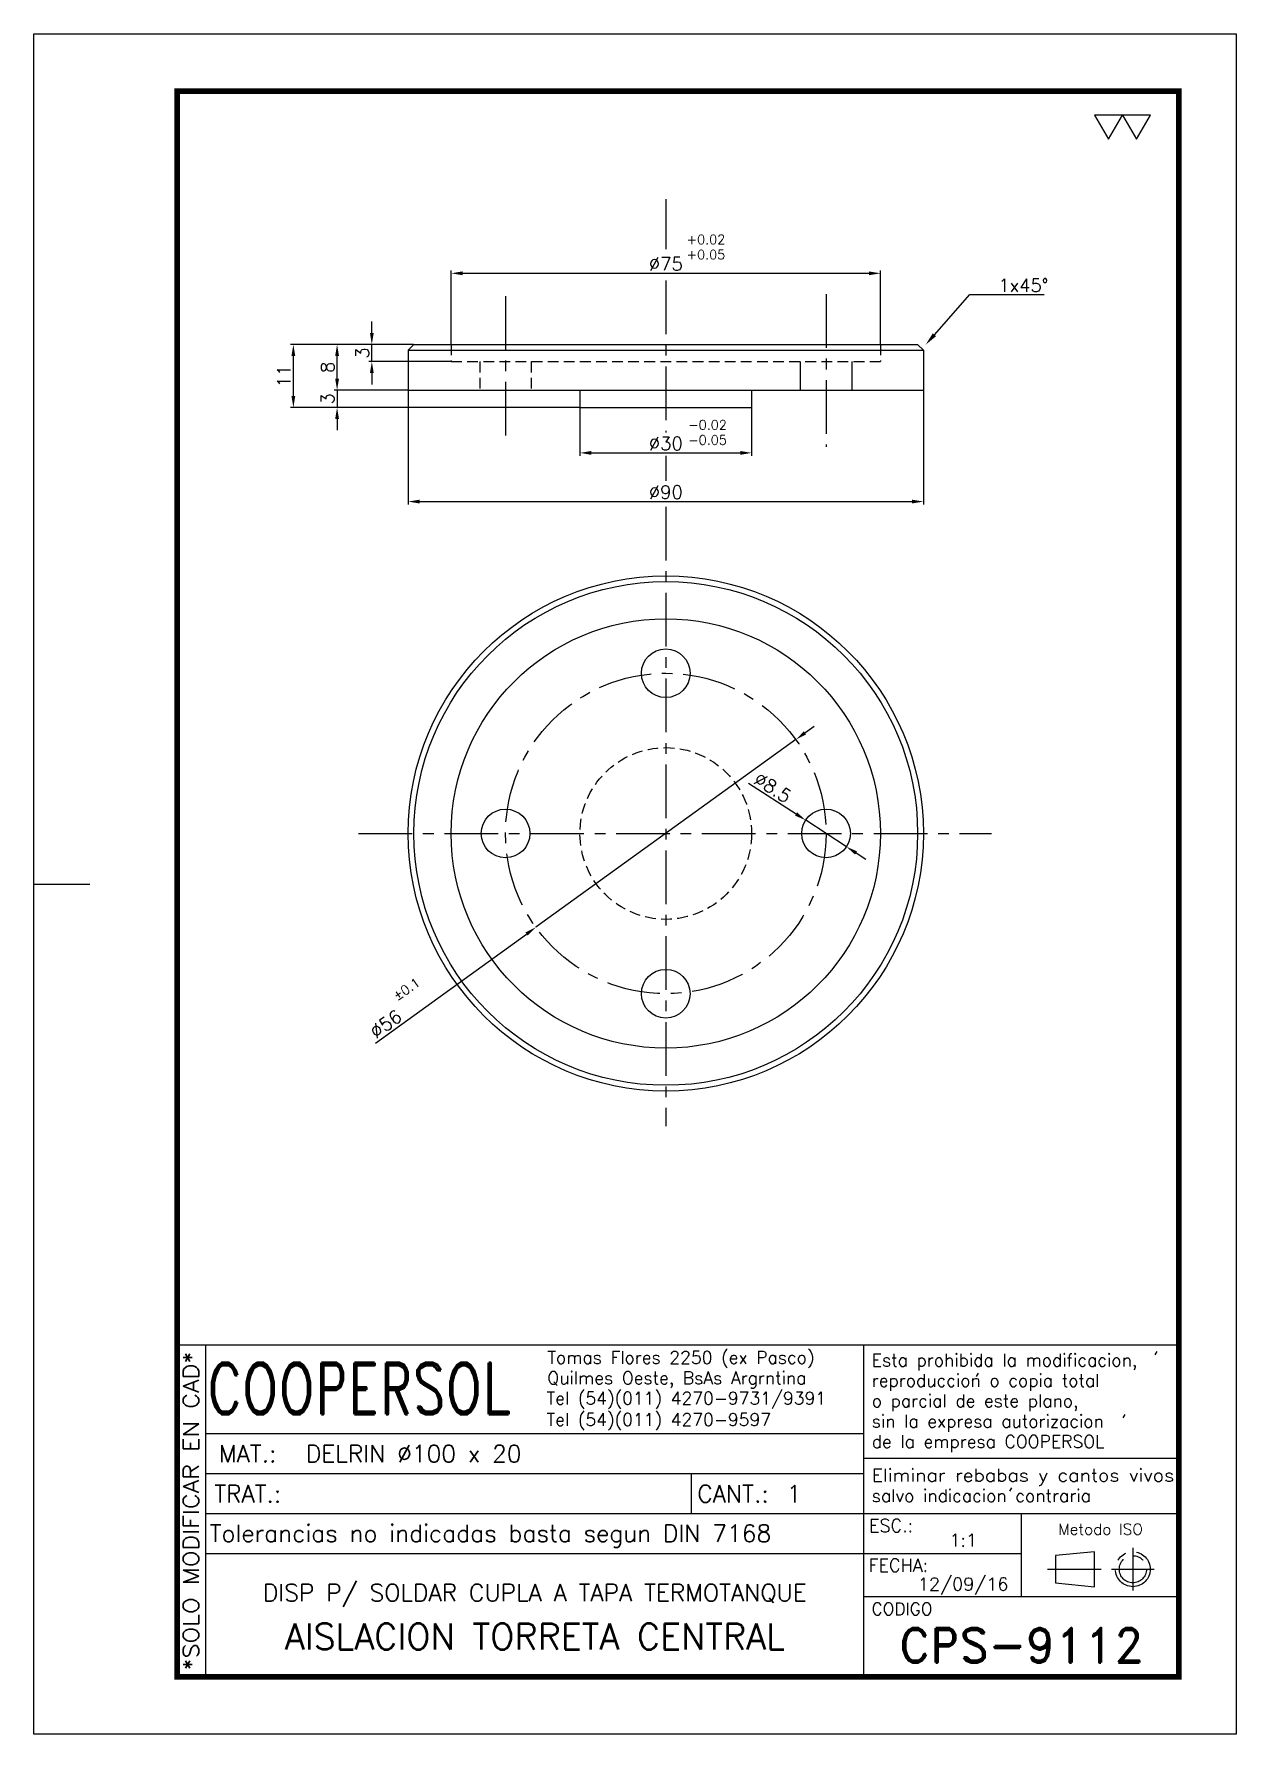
# Model space of a CAD drawing. Extents: x 0 to 210, y 0 to 297.
import ezdxf
from ezdxf import colors
from ezdxf.entities.mleader import LeaderData, LeaderLine
from ezdxf.enums import TextEntityAlignment as Align
from ezdxf.math import Vec2, Vec3

# ---------------------------------------------------------------- set-up
doc = ezdxf.new("R2010")
doc.units = 0
doc.header["$LTSCALE"] = 7.5
doc.header["$MEASUREMENT"] = 0
doc.linetypes.add('CENTER', pattern=[2, 1.25, -0.25, 0.25, -0.25])
doc.linetypes.add('HIDDEN', pattern=[0.375, 0.25, -0.125])
doc.layers.get('0').update_dxf_attribs({"linetype": 'CONTINUOUS'})
doc.layers.get('DEFPOINTS').update_dxf_attribs({"linetype": 'CONTINUOUS'})
for name, color, linetype in [('0-CO', 3, 'CONTINUOUS'), ('1', 1, 'CENTER'), ('CL', 1, 'CENTER'), ('CO', 3, 'CONTINUOUS'), ('OC', 1, 'HIDDEN')]:
    doc.layers.add(name, color=color, linetype=linetype)
doc.styles.add('ROMAND', font='ROMAND')
doc.styles.add('ROMANS', font='ROMANS.SHX')
doc.dimstyles.new('1', dxfattribs={"dimtxt": 2.3, "dimasz": 2, "dimexe": 0.5, "dimexo": 0.0625, "dimgap": 0.5, "dimtad": 1, "dimdec": 4, "dimdsep": 46, "dimtxsty": 'ROMANS', "dimcen": -2, "dimclrt": 7, "dimadec": 0, "dimazin": 0, "dimtfac": 0.869565, "dimtdec": 4, "dimtmove": 0, "dimatfit": 3, "dimfxl": 1, "dimtolj": 1, "dimarcsym": 0})

# ---------------------------------------------------------------- blocks, each defined once
blk = doc.blocks.new('A4G')
blk.add_line((0, 148.5), (9.75, 148.5))
blk.add_lwpolyline([(0, 297), (210, 297), (210, 0), (0, 0)], close=True)
at = {"const_width": 1}
blk.add_lwpolyline([(25, 287), (200, 287), (200, 10), (25, 10)], close=True, dxfattribs=at)
blk = doc.blocks.new('*D3')
at = {"layer": 'CO', "color": 0, "lineweight": -2}
for p, q in [((66.32, 242.76), (52.45, 242.76)), ((52.95, 236.76), (52.95, 240.76)), ((65.32, 234.76), (52.45, 234.76))]:
    blk.add_line(p, q, dxfattribs=at)
at = {"layer": 'CO', "color": 0}
for points in [[(52.62, 240.76), (53.28, 240.76), (52.95, 242.76)], [(52.62, 236.76), (53.28, 236.76), (52.95, 234.76)]]:
    blk.add_solid(points, dxfattribs=at)
at = {"layer": 'DEFPOINTS', "color": 0}
for p in [(52.95, 242.76), (66.38, 242.76), (65.38, 234.76)]:
    blk.add_point(p, dxfattribs=at)
at = {"layer": 'CO', "color": 7, "insert": (51.3, 238.76), "char_height": 2.3, "attachment_point": 5, "rotation": 90, "style": 'ROMANS'}
blk.add_mtext('\\A1;8', dxfattribs=at)
blk = doc.blocks.new('*D4')
at = {"layer": 'CO', "color": 0, "lineweight": -2}
for p, q in [((59.02, 244.76), (59.02, 246.76)), ((66.32, 242.76), (58.52, 242.76)), ((59.02, 239.76), (59.02, 242.76)), ((72.82, 239.76), (58.52, 239.76)), ((59.02, 237.76), (59.02, 235.76))]:
    blk.add_line(p, q, dxfattribs=at)
at = {"layer": 'CO', "color": 0}
for points in [[(58.69, 244.76), (59.35, 244.76), (59.02, 242.76)], [(58.69, 237.76), (59.35, 237.76), (59.02, 239.76)]]:
    blk.add_solid(points, dxfattribs=at)
at = {"layer": 'DEFPOINTS', "color": 0}
for p in [(59.02, 242.76), (66.38, 242.76), (72.88, 239.76)]:
    blk.add_point(p, dxfattribs=at)
at = {"layer": 'CO', "color": 7, "insert": (57.37, 241.26), "char_height": 2.3, "attachment_point": 5, "rotation": 90, "style": 'ROMANS'}
blk.add_mtext('\\A1;3', dxfattribs=at)
blk = doc.blocks.new('*D5')
at = {"layer": 'CO', "color": 0, "lineweight": -2}
for p, q in [((52.95, 236.76), (52.95, 238.76)), ((65.32, 234.76), (52.45, 234.76)), ((52.95, 234.76), (52.95, 231.76)), ((95.32, 231.76), (52.45, 231.76)), ((52.95, 229.76), (52.95, 227.76))]:
    blk.add_line(p, q, dxfattribs=at)
at = {"layer": 'CO', "color": 0}
for points in [[(52.62, 236.76), (53.28, 236.76), (52.95, 234.76)], [(52.62, 229.76), (53.28, 229.76), (52.95, 231.76)]]:
    blk.add_solid(points, dxfattribs=at)
at = {"layer": 'DEFPOINTS', "color": 0}
for p in [(65.38, 234.76), (52.95, 231.76), (95.38, 231.76)]:
    blk.add_point(p, dxfattribs=at)
at = {"layer": 'CO', "color": 7, "insert": (51.3, 233.26), "char_height": 2.3, "attachment_point": 5, "rotation": 90, "style": 'ROMANS'}
blk.add_mtext('\\A1;3', dxfattribs=at)
blk = doc.blocks.new('*D6')
at = {"layer": 'CO', "color": 0, "lineweight": -2}
for p, q in [((66.32, 242.76), (44.81, 242.76)), ((45.31, 233.76), (45.31, 240.76)), ((95.32, 231.76), (44.81, 231.76))]:
    blk.add_line(p, q, dxfattribs=at)
at = {"layer": 'CO', "color": 0}
for points in [[(44.98, 240.76), (45.65, 240.76), (45.31, 242.76)], [(44.98, 233.76), (45.65, 233.76), (45.31, 231.76)]]:
    blk.add_solid(points, dxfattribs=at)
at = {"layer": 'DEFPOINTS', "color": 0}
for p in [(45.31, 242.76), (66.38, 242.76), (95.38, 231.76)]:
    blk.add_point(p, dxfattribs=at)
at = {"layer": 'CO', "color": 7, "insert": (43.66, 237.26), "char_height": 2.3, "attachment_point": 5, "rotation": 90, "style": 'ROMANS'}
blk.add_mtext('\\A1;11', dxfattribs=at)
blk = doc.blocks.new('*D7')
at = {"layer": 'CO', "color": 0, "lineweight": -2}
for p, q in [((95.38, 231.7), (95.38, 223.32)), ((125.38, 231.7), (125.38, 223.32)), ((97.38, 223.82), (123.38, 223.82))]:
    blk.add_line(p, q, dxfattribs=at)
at = {"layer": 'CO', "color": 0}
for points in [[(97.38, 224.15), (97.38, 223.48), (95.38, 223.82)], [(123.38, 224.15), (123.38, 223.48), (125.38, 223.82)]]:
    blk.add_solid(points, dxfattribs=at)
at = {"layer": 'DEFPOINTS', "color": 0}
for p in [(95.38, 231.76), (125.38, 231.76), (125.38, 223.82)]:
    blk.add_point(p, dxfattribs=at)
at = {"layer": 'CO', "color": 7, "insert": (110.38, 225.47), "char_height": 2.3, "attachment_point": 5, "style": 'ROMANS'}
blk.add_mtext('\\A1;%%C30', dxfattribs=at)
blk = doc.blocks.new('*D8')
at = {"layer": 'CO', "color": 0, "lineweight": -2}
for p, q in [((124.83, 166.12), (133.14, 160.73)), ((141.94, 155.01), (134.82, 159.64)), ((143.62, 153.92), (145.3, 152.83))]:
    blk.add_line(p, q, dxfattribs=at)
at = {"layer": 'CO', "color": 0}
for points in [[(133.32, 161.01), (132.96, 160.45), (134.82, 159.64)], [(143.8, 154.2), (143.44, 153.64), (141.94, 155.01)]]:
    blk.add_solid(points, dxfattribs=at)
at = {"layer": 'DEFPOINTS', "color": 0}
for p in [(134.82, 159.64), (141.94, 155.01)]:
    blk.add_point(p, dxfattribs=at)
at = {"layer": 'CO', "color": 7, "insert": (129.05, 165.35), "char_height": 2.3, "attachment_point": 5, "rotation": 327.0048, "style": 'ROMANS'}
blk.add_mtext('\\A1;∅8.5', dxfattribs=at)
blk = doc.blocks.new('*D9')
at = {"layer": 'CO', "color": 0, "lineweight": -2}
for p, q in [((72.88, 242.82), (72.88, 255.69)), ((147.88, 242.82), (147.88, 255.69)), ((74.88, 255.19), (145.88, 255.19))]:
    blk.add_line(p, q, dxfattribs=at)
at = {"layer": 'CO', "color": 0}
for points in [[(74.88, 255.52), (74.88, 254.86), (72.88, 255.19)], [(145.88, 255.52), (145.88, 254.86), (147.88, 255.19)]]:
    blk.add_solid(points, dxfattribs=at)
at = {"layer": 'DEFPOINTS', "color": 0}
for p in [(147.88, 255.19), (72.88, 242.76), (147.88, 242.76)]:
    blk.add_point(p, dxfattribs=at)
at = {"layer": 'CO', "color": 7, "insert": (110.38, 256.84), "char_height": 2.3, "attachment_point": 5, "style": 'ROMANS'}
blk.add_mtext('\\A1;%%C75', dxfattribs=at)
blk = doc.blocks.new('*D10')
at = {"layer": 'CO', "color": 0, "lineweight": -2}
for p, q in [((65.38, 234.7), (65.38, 214.81)), ((155.38, 234.7), (155.38, 214.81)), ((67.38, 215.31), (153.38, 215.31))]:
    blk.add_line(p, q, dxfattribs=at)
at = {"layer": 'CO', "color": 0}
for points in [[(67.38, 215.65), (67.38, 214.98), (65.38, 215.31)], [(153.38, 215.65), (153.38, 214.98), (155.38, 215.31)]]:
    blk.add_solid(points, dxfattribs=at)
at = {"layer": 'DEFPOINTS', "color": 0}
for p in [(65.38, 234.76), (155.38, 234.76), (155.38, 215.31)]:
    blk.add_point(p, dxfattribs=at)
at = {"layer": 'CO', "color": 7, "insert": (110.38, 216.96), "char_height": 2.3, "attachment_point": 5, "style": 'ROMANS'}
blk.add_mtext('\\A1;%%C90', dxfattribs=at)
blk = doc.blocks.new('TOL')
at = {"layer": '0-CO', "style": 'ROMANS'}
for tag, p in [('TOLSUP', (2.34, 3.94)), ('TOLINF', (2.34, 1.29))]:
    blk.add_attdef(tag, p, '', height=1.64, dxfattribs=at)
blk = doc.blocks.new('*D11')
at = {"layer": 'CO', "color": 0, "lineweight": -2}
for p, q in [((134.7, 174.89), (136.32, 176.06)), ((133.08, 173.72), (87.68, 140.94)), ((59.67, 120.71), (86.06, 139.76))]:
    blk.add_line(p, q, dxfattribs=at)
at = {"layer": 'CO', "color": 0}
for points in [[(134.51, 175.16), (134.9, 174.62), (133.08, 173.72)], [(85.86, 140.03), (86.25, 139.49), (87.68, 140.94)]]:
    blk.add_solid(points, dxfattribs=at)
at = {"layer": 'DEFPOINTS', "color": 0}
for p in [(133.08, 173.72), (87.68, 140.94)]:
    blk.add_point(p, dxfattribs=at)
at = {"layer": 'CO', "color": 7, "insert": (61.46, 124.04), "char_height": 2.3, "attachment_point": 5, "rotation": 35.8327, "style": 'ROMANS'}
blk.add_mtext('\\A1;∅56', dxfattribs=at)
blk = doc.blocks.new('COOPERSOLROT-02')
for p, q in [((0, 58), (175, 58)), ((0, 0), (0, 58)), ((5, 0), (5, 58)), ((120, 0), (120, 58)), ((175, 0), (175, 58)), ((5, 42.5), (120, 42.5)), ((120, 38.19), (175, 38.19)), ((5, 35.5), (120, 35.5)), ((89.89, 28.5), (89.89, 35.5)), ((5, 28.5), (175, 28.5)), ((147.5, 14), (147.5, 28.5)), ((147.5, 21.5), (5, 21.5)), ((120, 14), (175, 14)), ((0, 0), (175, 0))]:
    blk.add_line(p, q)
at = {"color": 1, "linetype": 'CENTER'}
blk.add_line((166.98, 22.51), (166.98, 15.06), dxfattribs=at)
for points in [[(152.09, 18.79), (161.93, 18.79)], [(163.26, 18.79), (170.71, 18.79)]]:
    blk.add_lwpolyline(points, dxfattribs=at)
at = {"layer": '1'}
for points in [[(170.85, 56.26), (171.21, 56.85)], [(139.66, 52.43), (140.02, 53.02)], [(165.28, 45.22), (165.64, 45.81)], [(145.46, 32.42), (145.82, 33.01)]]:
    blk.add_lwpolyline(points, dxfattribs=at)
blk.add_lwpolyline([(160.25, 18.79), (160.25, 21.83), (153.47, 21.16), (153.47, 16.41), (160.25, 15.74)], close=True, dxfattribs=at)
for radius in [3.05, 2.37]:
    blk.add_circle((166.98, 18.79), radius, dxfattribs=at)
at = {"style": 'ROMANS', "width": 0.996387}
blk.add_text('*SOLO MODIFICAR EN CAD*', height=2.7, rotation=90, dxfattribs=at).set_placement((3.77, 1.09), (3.77, 56.81), align=Align.FIT)
at = {"style": 'ROMAND', "width": 0.75}
blk.add_text('COOPERSOL', height=9, dxfattribs=at).set_placement((5.26, 45.85))
at = {"style": 'ROMANS'}
for s, p in [('MAT.:', (7.32, 37.47)), ('TRAT.:', (6.5, 30.47)), ('CANT.:', (90.89, 30.47)), ('Tolerancias no indicadas basta segun DIN 7168', (5.7, 23.56))]:
    blk.add_text(s, height=3, dxfattribs=at).set_placement(p)
for tag, height, style, p in [('CONJUNTO', 2.3, 'ROMANS', (62.5, 17.5)), ('SUBCONJUNTO', 3, 'ROMANS', (62.5, 11.5)), ('DENOMINACION', 4.5, 'ROMANS', (62.5, 4.75)), ('COD-PLA', 6, 'ROMAND', (147.5, 5.5))]:
    blk.add_attdef(tag, text='', height=height, dxfattribs=dict(style=style)).set_placement(p, align=Align.MIDDLE)
at = {"layer": '1', "style": 'ROMANS'}
for s, height, p in [('Tomas Flores 2250 (ex Pasco)', 2.2, (64.69, 54.68)), ('Esta prohibida la modificacion,', 2.2, (121.36, 54.23)), ('Quilmes Oeste, BsAs Argrntina', 2.2, (64.69, 51.12)), ('reproduccion o copia total', 2.2, (121.36, 50.67)), ('Tel (54)(011) 4270-9731/9391', 2.2, (64.55, 47.56)), ('o parcial de este plano,', 2.2, (121.36, 47.11)), ('Tel (54)(011) 4270-9597', 2.2, (64.55, 43.83)), ('sin la expresa autorizacion ', 2.2, (121.36, 43.55)), ('de la empresa COOPERSOL', 2.2, (121.36, 39.99)), ('salvo indicacion contraria', 2.2, (121.36, 30.54)), ('ESC.:', 2.25, (120.89, 25.29)), ('FECHA:', 2.25, (120.81, 18.36)), ('CODIGO', 2.16, (121.33, 10.78))]:
    blk.add_text(s, height=height, dxfattribs=at).set_placement(p)
at = {"layer": '1', "style": 'ROMANS', "width": 0.96139}
blk.add_text('Eliminar rebabas y cantos vivos', height=2.2, dxfattribs=at).set_placement((121.34, 34.1), (174.21, 34.1), align=Align.FIT)
at = {"layer": '1', "style": 'ROMANS'}
blk.add_text('Metodo ISO', height=1.948, dxfattribs=at).set_placement((161.34, 25.77), align=Align.MIDDLE)
for tag, p in [('MAT', (22.51, 37.47)), ('TRAT', (22.51, 30.47)), ('CANT', (106.49, 30.47))]:
    blk.add_attdef(tag, p, '', height=3, dxfattribs=at)
for tag, p in [('ESC', (137.33, 22.73)), ('FECHA', (137.33, 15.06))]:
    blk.add_attdef(tag, text='', height=2.25, dxfattribs=at).set_placement(p, align=Align.CENTER)

msp = doc.modelspace()

# ---------------------------------------------------------------- linework, layer by layer
for p, q in [((66.37971, 242.75919), (65.37971, 241.75919)), ((65.37971, 241.75919), (65.37971, 234.75919)), ((65.37971, 241.75919), (155.37971, 241.75919)), ((66.37971, 242.75919), (154.37971, 242.75919)), ((154.37971, 242.75919), (155.37971, 241.75919)), ((155.37971, 241.75919), (155.37971, 234.75919)), ((65.37971, 234.75919), (155.37971, 234.75919)), ((95.37971, 234.75919), (95.37971, 231.75919)), ((125.37971, 234.75919), (125.37971, 231.75919)), ((95.37971, 231.75919), (125.37971, 231.75919))]:
    msp.add_line(p, q)
for centre, radius in [((110.37971, 157.32702), 45), ((110.37971, 157.32702), 44), ((110.37971, 157.32702), 37.5), ((110.37971, 185.32702), 4.25), ((82.37971, 157.32702), 4.25), ((138.37971, 157.32702), 4.25), ((110.37971, 129.32702), 4.25)]:
    msp.add_circle(centre, radius)
at = {"layer": 'CL'}
for p, q in [((110.37971, 268.16987), (110.37971, 259.3983)), ((110.37971, 253.93646), (110.37971, 227.37848)), ((82.37971, 251.21156), (82.37971, 225.53865)), ((138.37971, 251.53016), (138.37971, 224.8747)), ((133.87971, 239.75919), (133.87971, 234.75919)), ((142.87971, 239.75919), (142.87971, 234.75919)), ((110.37971, 223.2912), (110.37971, 218.9359)), ((110.37971, 214.37959), (110.37971, 106.20003)), ((56.70548, 157.32702), (167.26437, 157.32702))]:
    msp.add_line(p, q, dxfattribs=at)
msp.add_circle((110.37971, 157.32702), 28, dxfattribs=at)
at = {"layer": 'CO'}
for points in [[(187.74912, 278.60654), (190.19327, 282.83994), (185.30497, 282.83994)], [(192.63743, 278.60654), (195.08158, 282.83994), (190.19327, 282.83994)]]:
    msp.add_lwpolyline(points, close=True, dxfattribs=at)
at = {"layer": 'OC'}
for p, q in [((72.87971, 242.75919), (72.87971, 239.75919)), ((147.87971, 242.75919), (147.87971, 239.75919)), ((72.87971, 239.75919), (147.87971, 239.75919)), ((77.87971, 239.75919), (77.87971, 234.75919)), ((86.87971, 239.75919), (86.87971, 234.75919))]:
    msp.add_line(p, q, dxfattribs=at)
msp.add_circle((110.37971, 157.32702), 15, dxfattribs=at)

# ---------------------------------------------------------------- block references
msp.add_blockref('A4G', (0, 0))
ref = msp.add_blockref('COOPERSOLROT-02', (25, 10))
ref.add_attrib('COD-PLA', 'CPS-9112', dxfattribs={"height": 6, "style": 'ROMAND'}).set_placement((172.5, 15.5), align=Align.MIDDLE)
ref.add_attrib('FECHA', '12/09/16', dxfattribs={"layer": '1', "height": 2.25, "style": 'ROMANS'}).set_placement((162.33468, 25.061), align=Align.CENTER)
ref.add_attrib('MAT', 'DELRIN %%c100 x 20', (47.50529, 47.46815), dxfattribs={"layer": '1', "height": 3, "style": 'ROMANS'})
ref.add_attrib('ESC', '1:1', dxfattribs={"layer": '1', "height": 2.25, "style": 'ROMANS'}).set_placement((162.33468, 32.72855), align=Align.CENTER)
ref.add_attrib('CANT', '1', (131.49059, 40.46815), dxfattribs={"layer": '1', "height": 3, "style": 'ROMANS'})
ref.add_attrib('DENOMINACION', 'AISLACION TORRETA CENTRAL', dxfattribs={"height": 4.5, "style": 'ROMANS'}).set_placement((87.5, 17.03781), align=Align.MIDDLE)
ref.add_attrib('SUBCONJUNTO', 'DISP P/ SOLDAR CUPLA A TAPA TERMOTANQUE', dxfattribs={"height": 3, "style": 'ROMANS'}).set_placement((87.5, 24.47785), align=Align.MIDDLE)
at = {"layer": 'CO'}
for p, values in [((111.67751, 256.35008), {'TOLINF': '+0.05', 'TOLSUP': '+0.02'}), ((111.96195, 223.95971), {'TOLINF': '-0.05', 'TOLSUP': '-0.02'})]:
    msp.add_blockref('TOL', p, dxfattribs=at).add_auto_attribs(values)
ref = msp.add_blockref('TOL', (62.25931, 125.65586), dxfattribs=dict(at, rotation=34.55542099142006))
ref.add_attrib('TOLINF', '%%p0.1', (63.46007, 128.04576), dxfattribs={"layer": '0-CO', "height": 1.636364, "rotation": 34.555421, "style": 'ROMANS'})

# ---------------------------------------------------------------- dimensions: what is measured, and where the dimension line sits
for base, p1, p2, picture, middle in [((147.87971, 255.18894), (72.87971, 242.75919), (147.87971, 242.75919), '*D9', (110.37971, 256.83894)), ((155.37971, 215.31442), (65.37971, 234.75919), (155.37971, 234.75919), '*D10', (110.37971, 216.96442)), ((125.37971, 223.81626), (95.37971, 231.75919), (125.37971, 231.75919), '*D7', (110.37971, 225.46626))]:
    dim = msp.add_linear_dim(base=base, p1=p1, p2=p2, text='%%C<>', dimstyle='1', dxfattribs=at)
    dim.commit()
    dim.dimension.update_dxf_attribs({"geometry": picture, "text_midpoint": middle})
for base, p1, p2, picture, middle in [((59.02081, 242.75919), (72.87971, 239.75919), (66.37971, 242.75919), '*D4', (57.37081, 241.25919)), ((45.31407, 242.75919), (95.37971, 231.75919), (66.37971, 242.75919), '*D6', (43.66407, 237.25919)), ((52.95029, 242.75919), (65.37971, 234.75919), (66.37971, 242.75919), '*D3', (51.30029, 238.75919)), ((52.95029, 231.75919), (65.37971, 234.75919), (95.37971, 231.75919), '*D5', (51.30029, 233.25919))]:
    dim = msp.add_linear_dim(base=base, p1=p1, p2=p2, angle=90, dimstyle='1', dxfattribs=at)
    dim.commit()
    dim.dimension.update_dxf_attribs({"geometry": picture, "text_midpoint": middle})
dim = msp.add_diameter_dim_2p(p1=(133.08016, 173.71878), p2=(87.67927, 140.93526), dimstyle='1', dxfattribs=at)
dim.commit()
dim.dimension.update_dxf_attribs({"geometry": '*D11', "text_midpoint": (62.42378, 122.69853), "dimtype": 163})
dim = msp.add_diameter_dim_2p(p1=(141.94426, 155.0126), p2=(134.81517, 159.64144), dimstyle='1', dxfattribs=at)
dim.commit()
dim.dimension.update_dxf_attribs({"geometry": '*D8', "text_midpoint": (129.04592, 165.35465)})

# ---------------------------------------------------------------- leaders
ml = msp.add_multileader_mtext('Standard', dxfattribs=at)
ml.set_content('1x45%%D', color=7, style='ROMANS')
ml.set_leader_properties(color=256, linetype='ByLayer', lineweight=-1)
ml.build(insert=Vec2(0, 0))
ml.multileader.update_dxf_attribs({"text_left_attachment_type": 6, "text_right_attachment_type": 5, "dogleg_length": 4, "arrow_head_size": 2.3})
ctx = ml.context
ctx.base_point, ctx.char_height, ctx.arrow_head_size, ctx.landing_gap_size, ctx.plane_origin = Vec3(167.46994, 251.49279), 2.3, 2.3, 1, Vec3(155.78824, 242.71856)
ctx.left_attachment, ctx.right_attachment = 6, 5
notes = []
notes.append((ctx, [(0, (1, 1, 0), (163.46994, 251.49279), (1, 0), 4, [(0, [(155.78824, 242.71856)], 0, [])])]))
ctx.mtext.insert, ctx.mtext.flow_direction = Vec3(168.46994, 254.25279), 5
for ctx, leaders in notes:
    for number, flags, end, landing, length, lines in leaders:
        leader = LeaderData()
        leader.index, (leader.has_last_leader_line, leader.has_dogleg_vector, leader.attachment_direction) = number, flags
        leader.last_leader_point, leader.dogleg_vector, leader.dogleg_length = Vec3(end), Vec3(landing), length
        for number, points, colour, breaks in lines:
            line = LeaderLine()
            line.index, line.vertices, line.color, line.breaks = number, Vec3.list(points), colors.encode_raw_color(colour), breaks
            leader.lines.append(line)
        ctx.leaders.append(leader)

doc.saveas('drawing.dxf')
